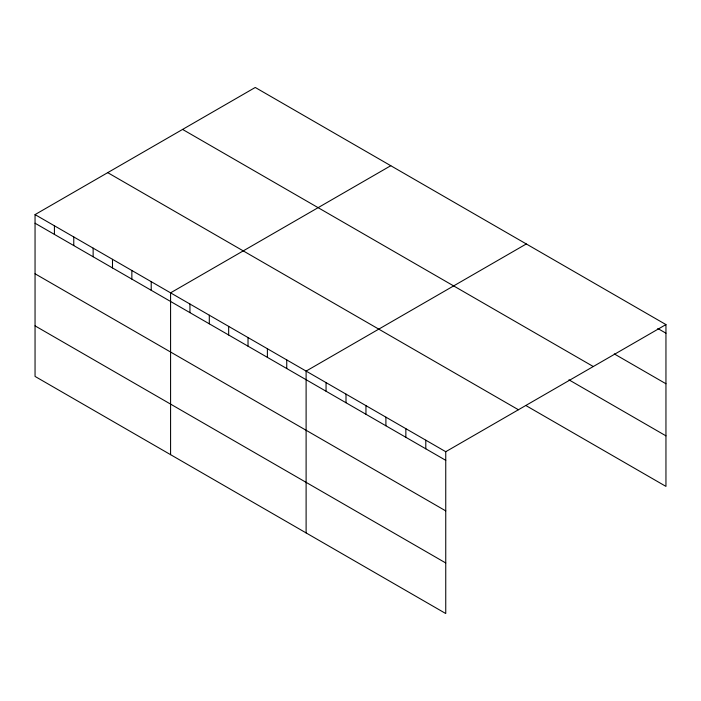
<?xml version="1.0" encoding="UTF-8"?>
<svg xmlns="http://www.w3.org/2000/svg" width="701" height="701" viewBox="0 0 701 701"><rect width="100%" height="100%" fill="white"/><g stroke="black" fill="none" stroke-linecap="round" stroke-linejoin="round"><path stroke-width="1.05" d="M35.05 214.602L445.748 451.707L445.748 613.533L35.05 376.419L35.05 214.602L255.252 87.467L665.95 324.581L665.95 486.398L526.311 405.783M390.781 165.708L170.58 292.843L170.58 454.669M526.311 243.957L306.109 371.092L306.109 532.918M445.748 451.707L665.95 324.581M657.792 328.48L665.95 333.194M614.269 353.909L665.95 383.754M182.584 129.422L593.283 366.527M568.932 379.828L665.95 435.847M107.717 172.648L518.416 409.752M35.05 223.216L445.748 460.329M35.05 273.776L445.748 510.889M35.05 325.86L445.748 562.973M425.796 440.193L425.796 448.806M405.853 428.679L405.853 437.293M385.9 417.156L385.9 425.779M365.957 405.642L365.957 414.256M346.005 394.128L346.005 402.742M326.053 382.606L326.053 391.228M286.744 359.911L286.744 368.533M267.388 348.739L267.388 357.352M248.023 337.558L248.023 346.171M228.666 326.377L228.666 334.99M209.301 315.205L209.301 323.818M189.945 304.024L189.945 312.637M151.214 281.671L151.214 290.284M131.858 270.49L131.858 279.103M112.493 259.309L112.493 267.922M93.137 248.136L93.137 256.75M73.771 236.956L73.771 245.569M54.415 225.775L54.415 234.388"/></g></svg>
